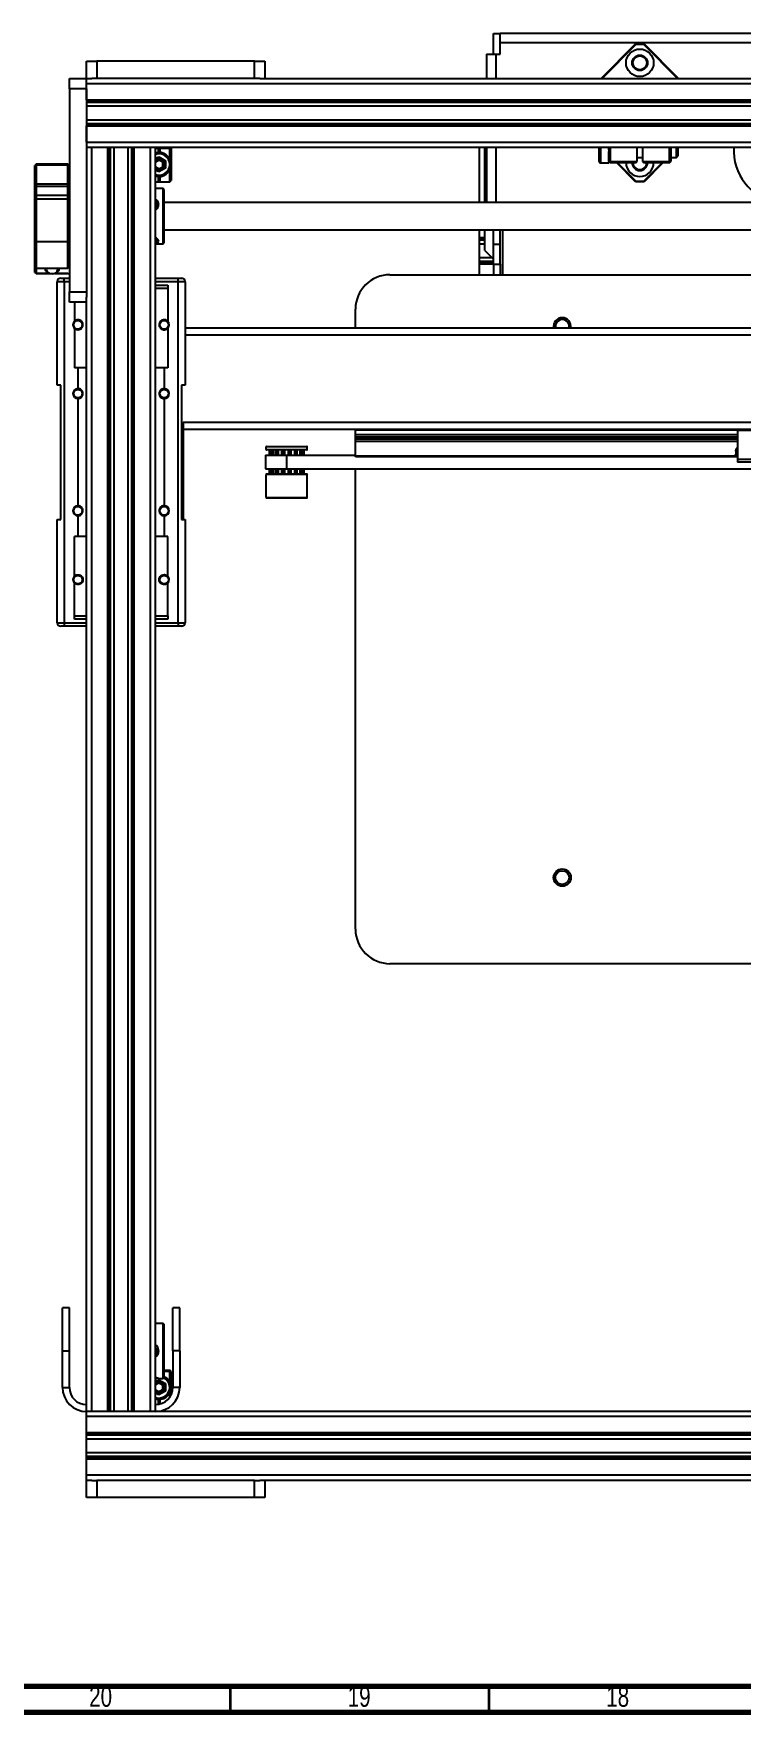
# Model space of a CAD drawing. Header units: millimetres. Extents: x 15 to 1184, y 5 to 1288.
# Drawn here: x 211.5 to 348.4, y 5 to 329.9 of the extents above; entities that cross this region are included whole.
import ezdxf

# ---------------------------------------------------------------- set-up
doc = ezdxf.new("R2010")
doc.units = ezdxf.units.MM
doc.styles.add('SLDTEXTSTYLE1', font='TXT', dxfattribs={"width": 0.75})

msp = doc.modelspace()

# ---------------------------------------------------------------- linework, layer by layer
at = {"color": 7, "linetype": 'Continuous', "lineweight": 25}
for p, q in [((300.38, 325.9), (300.38, 329.9)), ((300.38, 329.9), (301.71, 329.9)), ((301.71, 328.08), (301.71, 329.9)), ((445.71, 329.9), (301.71, 329.9)), ((299.04, 325.9), (299.04, 321.24)), ((299.04, 325.9), (300.87, 325.9)), ((300.87, 325.9), (301.71, 325.9)), ((301.71, 325.9), (301.71, 328.08)), ((445.71, 328.08), (301.71, 328.08)), ((321.23, 321.24), (327.9, 327.9)), ((327.96, 327.77), (321.42, 321.24)), ((327.9, 327.9), (327.96, 327.77)), ((327.9, 327.9), (329.52, 327.9)), ((329.46, 327.77), (327.96, 327.77)), ((329.46, 327.77), (329.52, 327.9)), ((336, 321.24), (329.46, 327.77)), ((329.52, 327.9), (336.18, 321.24)), ((221.71, 321.24), (221.71, 324.57)), ((221.71, 324.57), (223.71, 324.57)), ((223.71, 324.57), (223.71, 321.24)), ((254.21, 324.57), (223.71, 324.57)), ((254.21, 321.24), (254.21, 324.57)), ((254.21, 324.57), (256.21, 324.57)), ((256.21, 324.57), (256.21, 321.24)), ((218.38, 321.24), (221.71, 321.24)), ((218.38, 319.24), (218.38, 321.24)), ((221.71, 319.24), (218.38, 319.24)), ((218.38, 319.24), (218.38, 279.9)), ((221.71, 320.24), (221.71, 321.24)), ((221.71, 321.24), (222.71, 321.24)), ((221.71, 320.24), (525.71, 320.24)), ((221.71, 317.1), (221.71, 320.24)), ((221.71, 319.24), (221.71, 279.9)), ((223.71, 321.24), (222.71, 321.24)), ((254.21, 321.24), (223.71, 321.24)), ((255.21, 321.24), (254.21, 321.24)), ((255.21, 321.24), (492.21, 321.24)), ((221.71, 317.1), (525.71, 317.1)), ((221.71, 316.97), (525.71, 316.97)), ((221.71, 316.84), (525.71, 316.84)), ((221.71, 316.77), (525.71, 316.77)), ((221.71, 316.64), (525.71, 316.64)), ((221.71, 315.91), (525.71, 315.91)), ((221.71, 313.23), (525.71, 313.23)), ((221.71, 312.5), (525.71, 312.5)), ((221.71, 312.37), (525.71, 312.37)), ((221.71, 312.3), (525.71, 312.3)), ((221.71, 312.17), (525.71, 312.17)), ((221.71, 312.04), (525.71, 312.04)), ((221.71, 308.9), (221.71, 312.04)), ((221.71, 308.9), (525.71, 308.9)), ((221.71, 307.9), (222.71, 307.9)), ((222.71, 63.24), (222.71, 307.9)), ((222.71, 307.9), (225.84, 307.9)), ((225.84, 63.24), (225.84, 307.9)), ((225.84, 307.9), (225.98, 307.9)), ((225.98, 63.24), (225.98, 307.9)), ((225.98, 307.9), (226.11, 307.9)), ((226.11, 63.24), (226.11, 307.9)), ((226.11, 307.9), (226.18, 307.9)), ((226.18, 63.24), (226.18, 307.9)), ((226.18, 307.9), (226.31, 307.9)), ((226.31, 307.9), (230.44, 307.9)), ((226.31, 63.24), (226.31, 307.9)), ((227.03, 63.24), (227.03, 307.9)), ((229.72, 63.24), (229.72, 307.9)), ((230.44, 63.24), (230.44, 307.9)), ((230.44, 307.9), (230.58, 307.9)), ((230.58, 63.24), (230.58, 307.9)), ((230.58, 307.9), (230.64, 307.9)), ((230.64, 63.24), (230.64, 307.9)), ((230.64, 307.9), (230.78, 307.9)), ((230.78, 63.24), (230.78, 307.9)), ((230.78, 307.9), (230.91, 307.9)), ((230.91, 63.24), (230.91, 307.9)), ((230.91, 307.9), (234.04, 307.9)), ((234.04, 63.24), (234.04, 307.9)), ((234.04, 307.9), (235.04, 307.9)), ((235.04, 307.9), (512.38, 307.9)), ((235.04, 63.24), (235.04, 307.9)), ((235.55, 307.64), (235.04, 307.64)), ((235.04, 305.64), (235.71, 306.03)), ((235.71, 305.72), (235.04, 305.34)), ((235.71, 305.42), (235.04, 305.04)), ((235.71, 307.9), (235.55, 307.64)), ((235.55, 307.64), (235.55, 306.9)), ((235.86, 307.64), (235.71, 307.9)), ((235.71, 307.9), (235.71, 306.9)), ((235.71, 305.72), (235.71, 306.03)), ((235.71, 306.03), (236.97, 305.3)), ((236.71, 305.15), (235.71, 305.72)), ((235.71, 305.72), (235.71, 305.42)), ((236.45, 305), (235.71, 305.42)), ((235.86, 307.64), (235.86, 306.9)), ((237.78, 307.64), (235.86, 307.64)), ((237.78, 307.64), (237.78, 307.9)), ((238.04, 307.64), (237.78, 307.9)), ((237.78, 305.65), (237.78, 307.64)), ((237.78, 307.64), (238.04, 307.64)), ((238.04, 307.64), (238.04, 301.5)), ((297.71, 297.24), (297.71, 307.9)), ((298.71, 297.24), (298.71, 307.9)), ((299.04, 307.9), (299.04, 297.24)), ((320.84, 305.17), (320.84, 307.9)), ((322.71, 307.39), (322.71, 307.9)), ((322.71, 307.39), (322.71, 307.08)), ((322.98, 307.24), (322.71, 307.39)), ((322.71, 307.08), (322.98, 307.24)), ((322.71, 305.17), (322.71, 307.08)), ((322.98, 307.9), (322.98, 307.24)), ((322.98, 307.24), (322.98, 305.17)), ((328.21, 305.17), (328.21, 307.9)), ((328.21, 305.9), (329.21, 305.9)), ((329.21, 307.9), (329.21, 305.17)), ((334.44, 305.17), (334.44, 307.9)), ((334.71, 307.9), (334.71, 305.17)), ((334.71, 305.9), (335.78, 305.9)), ((335.78, 305.9), (335.78, 307.9)), ((335.78, 305.9), (336.04, 306.16)), ((336.18, 307.9), (336.04, 307.76)), ((336.04, 307.9), (336.04, 306.16)), ((211.98, 304.66), (211.71, 304.39)), ((211.71, 304.18), (211.98, 304.43)), ((211.71, 304.18), (211.71, 304.39)), ((211.71, 300.59), (211.71, 304.18)), ((218.11, 304.66), (211.98, 304.66)), ((211.98, 304.66), (211.98, 304.43)), ((211.98, 304.43), (211.98, 300.83)), ((218.11, 304.43), (211.98, 304.43)), ((218.38, 304.39), (218.11, 304.66)), ((218.11, 304.43), (218.11, 304.66)), ((218.11, 300.83), (218.11, 304.43)), ((218.38, 304.18), (218.11, 304.43)), ((235.04, 304.1), (235.71, 303.72)), ((235.04, 303.8), (235.71, 303.42)), ((235.71, 303.12), (235.04, 303.5)), ((235.55, 302.24), (235.55, 301.24)), ((235.71, 303.72), (236.45, 304.14)), ((235.71, 303.42), (236.71, 303.99)), ((236.97, 303.84), (235.71, 303.12)), ((235.71, 303.72), (235.71, 303.42)), ((235.71, 303.12), (235.71, 303.42)), ((235.71, 302.24), (235.71, 301.24)), ((235.86, 302.24), (235.86, 301.24)), ((236.71, 305.15), (236.45, 305)), ((236.45, 304.14), (236.45, 305)), ((236.71, 303.99), (236.45, 304.14)), ((236.71, 305.15), (236.97, 305.3)), ((236.71, 303.99), (236.71, 305.15)), ((236.97, 303.84), (236.71, 303.99)), ((236.97, 305.3), (236.97, 303.84)), ((237.78, 301.24), (237.78, 303.49)), ((321.11, 304.9), (322.71, 304.9)), ((322.71, 305.17), (322.71, 304.9)), ((322.71, 305.17), (322.98, 305.17)), ((322.71, 305.17), (322.98, 304.9)), ((322.98, 305.17), (328.21, 305.17)), ((322.98, 304.9), (322.98, 305.17)), ((327.94, 304.9), (322.98, 304.9)), ((327.9, 301.24), (324.23, 304.9)), ((324.42, 304.9), (327.96, 301.37)), ((327.94, 304.9), (328.21, 305.17)), ((329.21, 305.17), (334.44, 305.17)), ((329.21, 305.17), (329.48, 304.9)), ((329.46, 301.37), (333, 304.9)), ((334.44, 304.9), (329.48, 304.9)), ((333.18, 304.9), (329.52, 301.24)), ((334.44, 305.17), (334.44, 304.9)), ((334.44, 305.17), (334.71, 305.17)), ((334.44, 304.9), (334.71, 305.17)), ((211.71, 300.59), (211.98, 300.83)), ((211.71, 300.11), (211.71, 300.59)), ((211.71, 300.11), (211.98, 300.31)), ((211.71, 298.43), (211.71, 300.11)), ((211.98, 300.83), (211.98, 300.31)), ((211.98, 300.83), (218.11, 300.83)), ((211.98, 300.31), (211.98, 298.63)), ((218.11, 300.31), (211.98, 300.31)), ((218.11, 300.31), (218.11, 300.83)), ((218.38, 300.59), (218.11, 300.83)), ((218.11, 298.63), (218.11, 300.31)), ((218.38, 300.11), (218.11, 300.31)), ((235.04, 301.24), (235.55, 301.24)), ((236.54, 299.9), (235.04, 299.9)), ((235.55, 301.24), (235.71, 301.24)), ((235.71, 301.24), (235.86, 301.24)), ((235.86, 301.24), (237.78, 301.24)), ((236.71, 299.74), (236.54, 299.9)), ((236.54, 289.24), (236.54, 299.9)), ((236.71, 289.4), (236.71, 299.74)), ((237.78, 301.24), (238.04, 301.5)), ((327.9, 301.24), (327.96, 301.37)), ((329.52, 301.24), (327.9, 301.24)), ((327.96, 301.37), (329.46, 301.37)), ((329.46, 301.37), (329.52, 301.24)), ((211.71, 298.43), (211.98, 298.63)), ((211.71, 297.72), (211.71, 298.43)), ((211.71, 297.72), (211.98, 297.86)), ((211.71, 289.48), (211.71, 297.72)), ((211.98, 298.63), (211.98, 297.86)), ((211.98, 298.63), (218.11, 298.63)), ((211.98, 297.86), (211.98, 289.63)), ((218.11, 297.86), (211.98, 297.86)), ((218.11, 297.86), (218.11, 298.63)), ((218.38, 298.43), (218.11, 298.63)), ((218.11, 289.63), (218.11, 297.86)), ((218.38, 297.72), (218.11, 297.86)), ((235.08, 297.35), (235.04, 297.4)), ((235.23, 297.13), (235.08, 297.35)), ((493.71, 297.24), (236.71, 297.24)), ((211.71, 289.48), (211.98, 289.63)), ((211.71, 284.75), (211.71, 289.48)), ((218.11, 289.63), (211.98, 289.63)), ((211.98, 289.63), (211.98, 284.48)), ((218.38, 289.48), (218.11, 289.63)), ((218.11, 284.48), (218.11, 289.63)), ((235.04, 289.24), (236.54, 289.24)), ((235.21, 289.65), (235.27, 289.77)), ((236.54, 289.24), (236.71, 289.4)), ((236.71, 291.9), (493.71, 291.9)), ((297.71, 283.24), (297.71, 291.9)), ((297.71, 290.3), (298.71, 290.3)), ((297.71, 289.97), (298.71, 289.97)), ((298.71, 287.9), (298.71, 291.9)), ((300.38, 289.17), (300.38, 291.9)), ((300.38, 289.17), (301.71, 289.17)), ((300.38, 285.3), (300.38, 289.17)), ((301.71, 289.17), (301.71, 291.9)), ((301.71, 285.3), (301.71, 289.17)), ((298.71, 287.9), (300.38, 286.24)), ((211.71, 284.75), (211.98, 284.48)), ((211.71, 283.66), (211.71, 284.75)), ((211.71, 283.66), (211.98, 283.5)), ((211.71, 283.66), (211.98, 283.46)), ((211.98, 284.48), (218.11, 284.48)), ((211.98, 284.48), (211.98, 283.5)), ((211.98, 283.5), (214.44, 283.5)), ((211.98, 283.46), (211.98, 283.5)), ((214.54, 283.46), (211.98, 283.46)), ((213.71, 284.48), (213.71, 284.42)), ((218.11, 283.46), (215.54, 283.46)), ((215.65, 283.5), (218.38, 283.5)), ((216.38, 284.42), (216.38, 284.48)), ((218.11, 284.48), (218.38, 284.75)), ((218.11, 283.46), (218.38, 283.5)), ((280.38, 283.24), (467.04, 283.24)), ((297.71, 285.84), (300.38, 285.84)), ((297.71, 285.5), (300.38, 285.5)), ((300.38, 285.3), (301.71, 285.3)), ((300.38, 285.3), (300.38, 283.24)), ((301.71, 285.3), (301.71, 283.24)), ((217.38, 281.89), (216.04, 281.89)), ((216.04, 261.89), (216.04, 281.89)), ((216.71, 282.56), (217.38, 282.56)), ((217.38, 281.89), (217.38, 282.56)), ((217.38, 282.56), (218.38, 282.56)), ((217.38, 281.89), (217.38, 215.89)), ((218.38, 279.9), (221.71, 279.9)), ((218.38, 277.9), (218.38, 279.9)), ((221.71, 279.9), (221.71, 278.9)), ((235.04, 282.56), (239.44, 282.56)), ((235.04, 281.22), (237.44, 281.22)), ((237.44, 280.56), (237.44, 274.19)), ((239.44, 281.89), (239.44, 282.56)), ((239.44, 282.56), (240.11, 282.56)), ((239.44, 215.89), (239.44, 281.89)), ((240.77, 281.89), (239.44, 281.89)), ((240.11, 282.56), (240.38, 282.56)), ((240.38, 282.56), (240.38, 282.5)), ((240.77, 281.89), (240.77, 261.89)), ((221.71, 277.9), (218.38, 277.9)), ((219.38, 277.9), (219.38, 274.26)), ((221.71, 63.24), (221.71, 278.9)), ((273.71, 272.94), (273.71, 276.57)), ((237.44, 272.92), (237.44, 265.22)), ((240.77, 272.94), (506.71, 272.94)), ((219.38, 272.86), (219.38, 265.22)), ((221.71, 265.22), (219.38, 265.22)), ((220.04, 265.22), (220.04, 261.19)), ((237.44, 265.22), (235.04, 265.22)), ((236.71, 265.22), (236.71, 261.19)), ((216.71, 261.89), (216.04, 261.89)), ((216.71, 235.89), (216.71, 261.89)), ((240.77, 261.89), (240.04, 261.89)), ((240.04, 261.89), (240.04, 235.89)), ((220.04, 259.26), (220.04, 238.52)), ((236.71, 259.26), (236.71, 238.52)), ((240.38, 254.67), (507.04, 254.67)), ((240.38, 254.67), (240.38, 235.89)), ((240.38, 253.34), (347.62, 253.34)), ((273.71, 253.14), (273.71, 253.34)), ((273.71, 252.31), (273.71, 253.14)), ((347.62, 253.14), (273.71, 253.14)), ((273.71, 252.31), (347.62, 252.31)), ((273.71, 251.87), (273.71, 252.31)), ((273.71, 251.87), (347.62, 251.87)), ((273.71, 251.47), (273.71, 251.87)), ((273.71, 251.47), (347.62, 251.47)), ((273.71, 251.04), (273.71, 251.47)), ((273.71, 248.21), (273.71, 251.04)), ((273.71, 251.04), (347.62, 251.04)), ((347.62, 253.34), (352.82, 253.34)), ((347.62, 253.07), (347.62, 253.34)), ((347.62, 253.07), (347.62, 247.56)), ((352.82, 253.07), (347.62, 253.07)), ((256.31, 248.34), (256.31, 245.67)), ((256.31, 248.34), (260.38, 248.34)), ((256.38, 249.91), (256.38, 249.44)), ((256.48, 250.01), (263.96, 250.01)), ((263.96, 249.34), (256.48, 249.34)), ((257.01, 249.34), (257.01, 248.34)), ((257.42, 249.34), (257.42, 248.34)), ((258.27, 249.34), (258.27, 248.34)), ((259.43, 249.34), (259.43, 248.34)), ((260.38, 248.34), (260.38, 245.67)), ((260.38, 248.34), (273.71, 248.34)), ((261.25, 248.34), (261.25, 249.34)), ((262.41, 248.34), (262.41, 249.34)), ((263.29, 248.34), (263.29, 249.34)), ((263.73, 248.34), (263.73, 249.34)), ((263.74, 248.34), (263.74, 249.34)), ((263.96, 250.01), (264.28, 250.01)), ((264.28, 249.34), (263.96, 249.34)), ((264.38, 249.44), (264.38, 249.91)), ((273.71, 248.21), (347.33, 248.21)), ((273.71, 248.01), (273.71, 248.21)), ((347.47, 248.01), (273.71, 248.01)), ((347.16, 249.01), (347.41, 249.01)), ((347.41, 248.6), (347.16, 248.6)), ((347.39, 249.52), (347.41, 249.52)), ((347.41, 248.09), (347.39, 248.09)), ((347.62, 247.56), (352.82, 247.56)), ((347.62, 247.56), (347.62, 246.94)), ((352.82, 246.94), (347.62, 246.94)), ((256.31, 245.67), (260.38, 245.67)), ((256.38, 244.57), (256.38, 240.11)), ((256.48, 244.67), (264.28, 244.67)), ((257.01, 245.67), (257.01, 244.67)), ((257.42, 245.67), (257.42, 244.67)), ((258.27, 245.67), (258.27, 244.67)), ((259.43, 245.67), (259.43, 244.67)), ((260.38, 245.67), (352.38, 245.67)), ((261.25, 244.67), (261.25, 245.67)), ((262.41, 244.67), (262.41, 245.67)), ((263.29, 244.67), (263.29, 245.67)), ((263.73, 244.67), (263.73, 245.67)), ((263.74, 244.67), (263.74, 245.67)), ((264.38, 240.11), (264.38, 244.57)), ((273.71, 156.57), (273.71, 245.67)), ((264.28, 240.01), (256.48, 240.01)), ((216.04, 215.89), (216.04, 235.89)), ((216.04, 235.89), (216.71, 235.89)), ((220.04, 236.59), (220.04, 232.56)), ((236.71, 236.59), (236.71, 232.56)), ((240.04, 235.89), (240.77, 235.89)), ((240.77, 235.89), (240.77, 215.89)), ((219.38, 224.92), (219.38, 232.56)), ((221.71, 232.56), (219.38, 232.56)), ((237.44, 232.56), (235.04, 232.56)), ((237.44, 224.86), (237.44, 232.56)), ((219.38, 217.22), (219.38, 223.52)), ((237.44, 217.22), (237.44, 223.59)), ((216.04, 215.89), (217.38, 215.89)), ((217.38, 215.22), (216.71, 215.22)), ((217.38, 215.89), (217.38, 215.22)), ((221.71, 215.22), (217.38, 215.22)), ((221.71, 216.56), (219.38, 216.56)), ((237.44, 216.56), (235.04, 216.56)), ((239.44, 215.22), (235.04, 215.22)), ((239.44, 215.89), (240.77, 215.89)), ((239.44, 215.89), (239.44, 215.22)), ((240.11, 215.22), (239.44, 215.22)), ((240.38, 215.22), (240.11, 215.22)), ((240.38, 215.28), (240.38, 215.22)), ((467.04, 149.9), (280.38, 149.9)), ((218.38, 83.29), (217.04, 83.29)), ((217.04, 74.95), (217.04, 83.29)), ((218.38, 74.95), (218.38, 83.29)), ((239.71, 83.29), (238.38, 83.29)), ((238.38, 74.95), (238.38, 83.29)), ((239.71, 74.95), (239.71, 83.29)), ((236.54, 80.29), (235.04, 80.29)), ((236.71, 80.12), (236.54, 80.29)), ((236.54, 69.62), (236.54, 80.29)), ((236.71, 69.79), (236.71, 80.12)), ((217.04, 74.95), (218.38, 74.95)), ((217.04, 67.9), (217.04, 74.95)), ((218.38, 67.9), (218.38, 74.95)), ((235.08, 75.5), (235.04, 75.56)), ((235.23, 75.26), (235.08, 75.5)), ((239.71, 74.95), (238.38, 74.95)), ((238.38, 74.95), (238.38, 67.9)), ((239.71, 74.95), (239.71, 67.9)), ((235.04, 69.61), (235.27, 69.61)), ((235.04, 68.97), (235.71, 69.36)), ((235.71, 69.06), (235.04, 68.67)), ((235.71, 68.76), (235.04, 68.37)), ((235.24, 69.6), (235.26, 69.61)), ((235.27, 69.61), (235.31, 69.64)), ((235.65, 69.62), (236.54, 69.62)), ((235.71, 69.06), (235.71, 69.36)), ((235.71, 69.36), (236.97, 68.63)), ((236.71, 68.48), (235.71, 69.06)), ((235.71, 69.06), (235.71, 68.76)), ((236.45, 68.33), (235.71, 68.76)), ((236.71, 68.48), (236.45, 68.33)), ((236.45, 67.48), (236.45, 68.33)), ((236.54, 69.62), (236.71, 69.79)), ((236.71, 71.24), (237.78, 71.24)), ((237.78, 70.97), (236.71, 70.97)), ((236.71, 68.48), (236.97, 68.63)), ((236.71, 67.33), (236.71, 68.48)), ((236.97, 68.63), (236.97, 67.18)), ((237.78, 70.97), (237.78, 71.24)), ((238.04, 70.97), (237.78, 71.24)), ((237.78, 68.99), (237.78, 70.97)), ((237.78, 70.97), (238.04, 70.97)), ((238.04, 70.97), (238.04, 66.45)), ((217.04, 67.9), (218.38, 67.9)), ((235.04, 67.43), (235.71, 67.05)), ((235.04, 67.13), (235.71, 66.75)), ((235.71, 66.45), (235.04, 66.83)), ((235.55, 65.58), (235.55, 64.61)), ((235.71, 67.05), (236.45, 67.48)), ((235.71, 66.75), (236.71, 67.33)), ((236.97, 67.18), (235.71, 66.45)), ((235.71, 67.05), (235.71, 66.75)), ((235.71, 66.45), (235.71, 66.75)), ((235.71, 65.57), (235.71, 64.64)), ((235.86, 65.58), (235.86, 64.67)), ((236.71, 67.33), (236.45, 67.48)), ((236.97, 67.18), (236.71, 67.33)), ((237.78, 66), (237.78, 66.82)), ((239.71, 67.9), (238.38, 67.9)), ((222.71, 63.24), (221.71, 63.24)), ((221.71, 62.24), (221.71, 63.24)), ((525.71, 62.24), (221.71, 62.24)), ((221.71, 59.1), (221.71, 62.24)), ((225.84, 63.24), (222.71, 63.24)), ((225.98, 63.24), (225.84, 63.24)), ((226.11, 63.24), (225.98, 63.24)), ((226.18, 63.24), (226.11, 63.24)), ((226.31, 63.24), (226.18, 63.24)), ((230.44, 63.24), (226.31, 63.24)), ((230.58, 63.24), (230.44, 63.24)), ((230.64, 63.24), (230.58, 63.24)), ((230.78, 63.24), (230.64, 63.24)), ((230.91, 63.24), (230.78, 63.24)), ((234.04, 63.24), (230.91, 63.24)), ((235.04, 63.24), (234.04, 63.24)), ((512.38, 63.24), (235.04, 63.24)), ((235.71, 63.28), (235.71, 63.24)), ((525.71, 59.1), (221.71, 59.1)), ((221.71, 58.97), (221.71, 59.1)), ((525.71, 58.97), (221.71, 58.97)), ((221.71, 58.84), (221.71, 58.97)), ((525.71, 58.84), (221.71, 58.84)), ((221.71, 58.77), (221.71, 58.84)), ((525.71, 58.77), (221.71, 58.77)), ((221.71, 58.64), (221.71, 58.77)), ((525.71, 58.64), (221.71, 58.64)), ((221.71, 57.91), (221.71, 58.64)), ((525.71, 57.91), (221.71, 57.91)), ((221.71, 55.23), (221.71, 57.91)), ((525.71, 55.23), (221.71, 55.23)), ((221.71, 54.5), (221.71, 55.23)), ((525.71, 54.5), (221.71, 54.5)), ((221.71, 54.37), (221.71, 54.5)), ((525.71, 54.37), (221.71, 54.37)), ((221.71, 54.3), (221.71, 54.37)), ((525.71, 54.3), (221.71, 54.3)), ((221.71, 54.17), (221.71, 54.3)), ((525.71, 54.17), (221.71, 54.17)), ((221.71, 54.04), (221.71, 54.17)), ((525.71, 54.04), (221.71, 54.04)), ((221.71, 50.9), (221.71, 54.04)), ((525.71, 50.9), (221.71, 50.9)), ((221.71, 49.9), (221.71, 50.9)), ((221.71, 46.57), (221.71, 49.9)), ((222.71, 49.9), (221.71, 49.9)), ((222.71, 49.9), (223.71, 49.9)), ((223.71, 49.9), (223.71, 46.57)), ((254.21, 49.9), (223.71, 49.9)), ((254.21, 46.57), (254.21, 49.9)), ((254.21, 49.9), (255.21, 49.9)), ((492.21, 49.9), (255.21, 49.9)), ((256.21, 49.9), (256.21, 46.57)), ((223.71, 46.57), (221.71, 46.57)), ((254.21, 46.57), (223.71, 46.57)), ((256.21, 46.57), (254.21, 46.57))]:
    msp.add_line(p, q, dxfattribs=at)
at = {"color": 8, "linetype": 'Continuous', "lineweight": 25}
for p, q in [((300.87, 325.9), (300.87, 321.24)), ((300.87, 307.9), (300.87, 297.24)), ((321.11, 307.9), (321.11, 304.9)), ((297.71, 290.44), (298.71, 290.44)), ((297.71, 290.17), (298.71, 290.17)), ((297.71, 290.1), (298.71, 290.1)), ((297.71, 289.24), (298.71, 289.24)), ((302.2, 283.24), (302.2, 291.9)), ((297.71, 286.56), (300.05, 286.56)), ((297.71, 285.7), (300.38, 285.7)), ((297.71, 285.64), (300.38, 285.64)), ((297.71, 285.37), (300.38, 285.37)), ((218.38, 281.89), (217.38, 281.89)), ((239.44, 281.89), (235.04, 281.89)), ((237.44, 280.56), (235.04, 280.56)), ((240.77, 271.6), (506.71, 271.6)), ((264.05, 249.91), (256.38, 249.91)), ((256.38, 249.44), (264.05, 249.44)), ((257.01, 249.34), (257.01, 248.34)), ((257.08, 249.34), (257.08, 248.34)), ((257.21, 249.34), (257.21, 248.34)), ((257.44, 249.34), (257.44, 248.34)), ((257.63, 249.34), (257.63, 248.34)), ((257.78, 249.34), (257.78, 248.34)), ((258.31, 249.34), (258.31, 248.34)), ((258.6, 249.34), (258.6, 248.34)), ((258.75, 249.34), (258.75, 248.34)), ((259.5, 249.34), (259.5, 248.34)), ((259.85, 249.34), (259.85, 248.34)), ((259.96, 249.34), (259.96, 248.34)), ((260.71, 249.34), (260.71, 248.34)), ((260.82, 249.34), (260.82, 248.34)), ((261.17, 249.34), (261.17, 248.34)), ((261.93, 249.34), (261.93, 248.34)), ((262.08, 249.34), (262.08, 248.34)), ((262.37, 249.34), (262.37, 248.34)), ((262.92, 249.34), (262.92, 248.34)), ((263.07, 249.34), (263.07, 248.34)), ((263.27, 249.34), (263.27, 248.34)), ((263.52, 249.34), (263.52, 248.34)), ((263.66, 249.34), (263.66, 248.34)), ((263.73, 249.34), (263.73, 248.34)), ((264.38, 249.91), (264.05, 249.91)), ((264.05, 249.44), (264.38, 249.44)), ((264.38, 244.57), (256.38, 244.57)), ((257.01, 245.67), (257.01, 244.67)), ((257.08, 245.67), (257.08, 244.67)), ((257.21, 245.67), (257.21, 244.67)), ((257.44, 245.67), (257.44, 244.67)), ((257.63, 245.67), (257.63, 244.67)), ((257.78, 245.67), (257.78, 244.67)), ((258.31, 245.67), (258.31, 244.67)), ((258.6, 245.67), (258.6, 244.67)), ((258.75, 245.67), (258.75, 244.67)), ((259.5, 245.67), (259.5, 244.67)), ((259.85, 245.67), (259.85, 244.67)), ((259.96, 245.67), (259.96, 244.67)), ((260.71, 245.67), (260.71, 244.67)), ((260.82, 245.67), (260.82, 244.67)), ((261.17, 245.67), (261.17, 244.67)), ((261.93, 245.67), (261.93, 244.67)), ((262.08, 245.67), (262.08, 244.67)), ((262.37, 245.67), (262.37, 244.67)), ((262.92, 245.67), (262.92, 244.67)), ((263.07, 245.67), (263.07, 244.67)), ((263.27, 245.67), (263.27, 244.67)), ((263.52, 245.67), (263.52, 244.67)), ((263.66, 245.67), (263.66, 244.67)), ((263.73, 245.67), (263.73, 244.67)), ((256.38, 240.11), (264.38, 240.11)), ((217.38, 215.89), (221.71, 215.89)), ((219.38, 217.22), (221.71, 217.22)), ((235.04, 217.22), (237.44, 217.22)), ((235.04, 215.89), (239.44, 215.89))]:
    msp.add_line(p, q, dxfattribs=at)
at = {"color": 7, "linetype": 'Continuous', "lineweight": 70}
for p, q in [((1179, 10), (20, 10)), ((1184, 5), (15, 5))]:
    msp.add_line(p, q, dxfattribs=at)
at = {"color": 7, "linetype": 'Continuous', "lineweight": 35}
for p, q in [((249.5, 10), (249.5, 5)), ((299.5, 10), (299.5, 5))]:
    msp.add_line(p, q, dxfattribs=at)
at = {"color": 7, "linetype": 'Continuous', "lineweight": 25, "flags": 128}
for points in [[(235.04, 290.03), (235.16, 289.95), (235.27, 289.77)], [(216.37, 284.48), (216.38, 284.42), (216.27, 284.02), (215.98, 283.69), (215.55, 283.46), (215.04, 283.38), (214.53, 283.46), (214.1, 283.69), (213.81, 284.02), (213.71, 284.42), (213.71, 284.48)], [(214.01, 284.48), (213.97, 284.25), (214.05, 283.93), (214.28, 283.66), (214.63, 283.48), (215.04, 283.42), (215.45, 283.48), (215.8, 283.66), (216.03, 283.93), (216.12, 284.25), (216.07, 284.48)]]:
    msp.add_lwpolyline(points, dxfattribs=at)
at = {"color": 7, "linetype": 'Continuous', "lineweight": 25}
for centre, radius in [((328.71, 324.24), 2.67), ((328.71, 324.24), 1.5), ((328.71, 324.24), 1.33), ((220.04, 273.56), 0.833), ((236.71, 273.56), 0.833), ((220.04, 260.22), 0.833), ((236.71, 260.22), 0.833), ((220.04, 237.56), 0.833), ((236.71, 237.56), 0.833), ((220.04, 224.22), 0.833), ((236.71, 224.22), 0.833), ((313.71, 166.57), 1.67), ((313.71, 166.57), 1.33)]:
    msp.add_circle(centre, radius, dxfattribs=at)
for centre, radius, start, end in [((235.71, 304.57), 2.33, 0, 106.6015), ((357.04, 307.24), 10.17, 176.2402, 259.6111), ((235.71, 304.57), 2.33, 253.3985, 0), ((321.11, 305.17), 0.267, 180, 270), ((328.71, 304.9), 2.67, 180, 0), ((328.71, 304.9), 1.5, 180, 0), ((328.71, 304.9), 1.33, 180, 0), ((234.38, 296.86), 0.899, 317.8986, 17.5956), ((234.83, 289.88), 0.447, 298.1272, 329.1416), ((280.38, 276.57), 6.67, 90, 180), ((216.71, 281.89), 0.667, 90, 180), ((240.11, 281.89), 0.667, 0, 90), ((220.04, 273.56), 0.967, 133.6028, 226.3972), ((236.71, 273.56), 0.967, 319.0983, 40.9017), ((313.71, 273.24), 1.67, 90, 190.3761), ((313.71, 273.24), 1.33, 346.9891, 193.0109), ((313.71, 273.24), 1.67, 349.6239, 90), ((220.04, 260.22), 0.967, 90, 270), ((236.71, 260.22), 0.967, 270, 90), ((256.48, 249.91), 0.1, 90, 180), ((256.48, 249.44), 0.1, 180, 270), ((264.28, 249.91), 0.1, 0, 90), ((264.28, 249.44), 0.1, 270, 0), ((348.22, 248.81), 1.1, 123.0557, 139.3356), ((348.22, 248.81), 1.1, 220.6644, 236.9443), ((256.48, 244.57), 0.1, 90, 180), ((264.28, 244.57), 0.1, 0, 90), ((220.04, 237.56), 0.967, 90, 270), ((236.71, 237.56), 0.967, 270, 90), ((256.48, 240.11), 0.1, 180, 270), ((264.28, 240.11), 0.1, 270, 0), ((220.04, 224.22), 0.967, 133.6028, 226.3972), ((236.71, 224.22), 0.967, 319.0983, 40.9017), ((216.71, 215.89), 0.667, 180, 270), ((240.11, 215.89), 0.667, 270, 0), ((280.38, 156.57), 6.67, 180, 270), ((234.21, 74.95), 1.07, 321.3752, 16.4202), ((235.71, 67.9), 2.33, 0, 64.6231), ((221.71, 67.9), 4.67, 180, 270), ((221.71, 67.9), 3.33, 180, 270), ((235.04, 67.9), 3.33, 270, 0), ((235.04, 67.9), 4.67, 270, 0), ((235.71, 67.9), 2.33, 253.3985, 0)]:
    msp.add_arc(centre, radius, start, end, dxfattribs=at)
at = {"color": 8, "linetype": 'Continuous', "lineweight": 25}
for centre, start, end in [((235.71, 304.57), 0, 108.8191), ((235.71, 304.57), 251.1809, 0), ((235.71, 67.9), 0, 62.5947), ((235.71, 67.9), 251.1809, 0)]:
    msp.add_arc(centre, 2.07, start, end, dxfattribs=at)
at = {"color": 7, "linetype": 'Continuous', "lineweight": 25}
for points, knots in [([(235.65, 296.85), (235.64, 297), (235.61, 297.28), (235.39, 297.63), (235.15, 297.78), (235.04, 297.85)], [0, 0, 0, 0, 0.343434, 0.686426, 1, 1, 1, 1]), ([(235.53, 296.74), (235.53, 296.77), (235.55, 296.94), (235.44, 297.24), (235.26, 297.54), (235.09, 297.66), (235.04, 297.69)], [0, 0, 0, 0, 0.088052, 0.469846, 0.851719, 1, 1, 1, 1]), ([(235.23, 297.13), (235.26, 297.02), (235.32, 296.81), (235.25, 296.48), (235.15, 296.25), (235.05, 296.17), (235.04, 296.16)], [0, 0, 0, 0, 0.3172, 0.636228, 0.971735, 1, 1, 1, 1]), ([(235.04, 295.74), (235.16, 295.84), (235.41, 296.05), (235.61, 296.45), (235.64, 296.73), (235.65, 296.85)], [0, 0, 0, 0, 0.344518, 0.696264, 1, 1, 1, 1]), ([(235.01, 290.33), (235.09, 290.31), (235.21, 290.28), (235.29, 290.23), (235.32, 290.21)], [0, 0, 0, 0, 0.5998, 1, 1, 1, 1]), ([(235.65, 289.75), (235.64, 289.82), (235.61, 289.96), (235.39, 290.19), (235.16, 290.31), (235.04, 290.37)], [0, 0, 0, 0, 0.332433, 0.675626, 1, 1, 1, 1]), ([(235.04, 289.37), (235.16, 289.39), (235.4, 289.44), (235.61, 289.57), (235.64, 289.69), (235.65, 289.75)], [0, 0, 0, 0, 0.343794, 0.68896, 1, 1, 1, 1]), ([(235.21, 289.65), (235.19, 289.61), (235.15, 289.56), (235.06, 289.52), (235.04, 289.52)], [0, 0, 0, 0, 0.843063, 1, 1, 1, 1]), ([(235.07, 289.52), (235.09, 289.52), (235.23, 289.55), (235.35, 289.62), (235.43, 289.69), (235.45, 289.71)], [0, 0, 0, 0, 0.094056, 0.784059, 1, 1, 1, 1]), ([(235.27, 289.77), (235.3, 289.77), (235.37, 289.76), (235.43, 289.74), (235.44, 289.72), (235.45, 289.71)], [0, 0, 0, 0, 0.309663, 0.649178, 1, 1, 1, 1]), ([(237.44, 281.22), (237.44, 281.21), (237.44, 281.19), (237.44, 281.04), (237.44, 280.87), (237.44, 280.7), (237.44, 280.6), (237.44, 280.56)], [0, 0, 0, 0, 0.342982, 0.575096, 0.753272, 0.898028, 1, 1, 1, 1]), ([(219.38, 272.86), (219.48, 272.78), (219.7, 272.62), (220.09, 272.57), (220.46, 272.66), (220.75, 272.88), (220.93, 273.14), (221.02, 273.44), (221, 273.74), (220.91, 274), (220.75, 274.23), (220.52, 274.41), (220.22, 274.53), (219.86, 274.53), (219.57, 274.42), (219.42, 274.29), (219.38, 274.26)], [0, 0, 0, 0, 0.093413, 0.18532, 0.287481, 0.359284, 0.419781, 0.480552, 0.534455, 0.586126, 0.640711, 0.70245, 0.775249, 0.862009, 0.961451, 1, 1, 1, 1]), ([(237.44, 274.19), (237.34, 274.28), (237.14, 274.46), (236.76, 274.55), (236.39, 274.5), (236.07, 274.31), (235.86, 274.05), (235.74, 273.75), (235.73, 273.45), (235.81, 273.17), (235.95, 272.94), (236.16, 272.74), (236.45, 272.61), (236.79, 272.57), (237.15, 272.66), (237.35, 272.84), (237.44, 272.92)], [0, 0, 0, 0, 0.089901, 0.17323, 0.270935, 0.344636, 0.405698, 0.467092, 0.520429, 0.570071, 0.621368, 0.67854, 0.745413, 0.825184, 0.918141, 1, 1, 1, 1]), ([(220.04, 259.26), (220.16, 259.27), (220.38, 259.29), (220.68, 259.47), (220.88, 259.71), (220.99, 259.98), (221.02, 260.26), (220.97, 260.53), (220.86, 260.77), (220.66, 260.99), (220.38, 261.16), (220.15, 261.18), (220.04, 261.19)], [0, 0, 0, 0, 0.137751, 0.258135, 0.353319, 0.43323, 0.513438, 0.5867, 0.661019, 0.744414, 0.869202, 1, 1, 1, 1]), ([(236.71, 261.19), (236.59, 261.18), (236.37, 261.15), (236.07, 260.97), (235.87, 260.73), (235.76, 260.46), (235.73, 260.18), (235.78, 259.92), (235.89, 259.68), (236.09, 259.46), (236.38, 259.29), (236.6, 259.27), (236.71, 259.26)], [0, 0, 0, 0, 0.13775, 0.258135, 0.35331, 0.433231, 0.513439, 0.586701, 0.66102, 0.744414, 0.869202, 1, 1, 1, 1]), ([(347.41, 249.52), (347.34, 249.42), (347.22, 249.27), (347.18, 249.08), (347.16, 249.01)], [0, 0, 0, 0, 0.629024, 1, 1, 1, 1]), ([(347.16, 248.6), (347.19, 248.48), (347.25, 248.3), (347.37, 248.14), (347.41, 248.09)], [0, 0, 0, 0, 0.629011, 1, 1, 1, 1]), ([(347.41, 249.01), (347.4, 248.92), (347.38, 248.78), (347.4, 248.64), (347.41, 248.6)], [0, 0, 0, 0, 0.684596, 1, 1, 1, 1]), ([(220.04, 236.59), (220.16, 236.6), (220.38, 236.62), (220.68, 236.8), (220.88, 237.05), (220.99, 237.32), (221.02, 237.6), (220.97, 237.86), (220.86, 238.1), (220.66, 238.32), (220.38, 238.49), (220.15, 238.51), (220.04, 238.52)], [0, 0, 0, 0, 0.137751, 0.2581358, 0.3533122, 0.4332236, 0.5134427, 0.5867049, 0.6610239, 0.7444115, 0.8691998, 1, 1, 1, 1]), ([(236.71, 238.52), (236.59, 238.51), (236.37, 238.49), (236.07, 238.31), (235.87, 238.07), (235.76, 237.8), (235.73, 237.51), (235.78, 237.25), (235.89, 237.01), (236.09, 236.79), (236.38, 236.62), (236.6, 236.6), (236.71, 236.59)], [0, 0, 0, 0, 0.137753, 0.258138, 0.353314, 0.433226, 0.513434, 0.586696, 0.661025, 0.744413, 0.869201, 1, 1, 1, 1]), ([(219.38, 224.92), (219.48, 225), (219.7, 225.16), (220.09, 225.21), (220.46, 225.12), (220.75, 224.9), (220.93, 224.64), (221.02, 224.34), (221, 224.04), (220.91, 223.78), (220.75, 223.55), (220.52, 223.37), (220.22, 223.25), (219.86, 223.25), (219.57, 223.36), (219.42, 223.49), (219.38, 223.52)], [0, 0, 0, 0, 0.093413, 0.185322, 0.287485, 0.359288, 0.41978, 0.480551, 0.534462, 0.586127, 0.640717, 0.702452, 0.775251, 0.862012, 0.961455, 1, 1, 1, 1]), ([(237.44, 223.59), (237.34, 223.5), (237.14, 223.32), (236.76, 223.23), (236.39, 223.28), (236.07, 223.47), (235.86, 223.73), (235.74, 224.03), (235.73, 224.33), (235.81, 224.6), (235.95, 224.84), (236.16, 225.04), (236.45, 225.17), (236.79, 225.21), (237.15, 225.12), (237.35, 224.94), (237.44, 224.86)], [0, 0, 0, 0, 0.089901, 0.17323, 0.270934, 0.344639, 0.405701, 0.467095, 0.520433, 0.570068, 0.621365, 0.678536, 0.745412, 0.825184, 0.918141, 1, 1, 1, 1]), ([(219.38, 216.56), (219.38, 216.57), (219.38, 216.59), (219.38, 216.74), (219.38, 216.91), (219.38, 217.08), (219.38, 217.18), (219.38, 217.22)], [0, 0, 0, 0, 0.339617, 0.572484, 0.75154, 0.897513, 1, 1, 1, 1]), ([(237.44, 217.22), (237.44, 217.16), (237.44, 217.04), (237.44, 216.86), (237.44, 216.7), (237.44, 216.58), (237.44, 216.56), (237.44, 216.56)], [0, 0, 0, 0, 0.14346, 0.28632, 0.481377, 0.747069, 1, 1, 1, 1]), ([(235.65, 74.95), (235.64, 75.11), (235.61, 75.42), (235.39, 75.84), (235.15, 76.03), (235.04, 76.12)], [0, 0, 0, 0, 0.343445, 0.686426, 1, 1, 1, 1]), ([(235.23, 75.26), (235.26, 75.14), (235.32, 74.91), (235.25, 74.55), (235.15, 74.3), (235.05, 74.21), (235.04, 74.2)], [0, 0, 0, 0, 0.317196, 0.636244, 0.971737, 1, 1, 1, 1]), ([(235.04, 73.78), (235.16, 73.88), (235.41, 74.09), (235.61, 74.51), (235.64, 74.81), (235.65, 74.95)], [0, 0, 0, 0, 0.344523, 0.696286, 1, 1, 1, 1]), ([(235.65, 69.62), (235.64, 69.62), (235.61, 69.63), (235.39, 69.69), (235.16, 69.73), (235.04, 69.75)], [0, 0, 0, 0, 0.332429, 0.675643, 1, 1, 1, 1])]:
    msp.add_open_spline(points, degree=3, knots=knots, dxfattribs=at)
at = {"color": 8, "linetype": 'Continuous', "lineweight": 25}
for points, knots in [([(235.65, 296.85), (235.59, 296.83), (235.52, 296.8), (235.45, 296.77), (235.44, 296.76)], [0, 0, 0, 0, 0.883834, 1, 1, 1, 1]), ([(235.65, 74.95), (235.59, 74.95), (235.52, 74.95), (235.45, 74.95), (235.44, 74.95)], [0, 0, 0, 0, 0.883763, 1, 1, 1, 1])]:
    msp.add_open_spline(points, degree=3, knots=knots, dxfattribs=at)

# ---------------------------------------------------------------- texts
at = {"color": 7, "linetype": 'Continuous', "lineweight": 0, "char_height": 3.969, "attachment_point": 2, "style": 'SLDTEXTSTYLE1'}
for s, insert in [('20', (224.42, 10.06)), ('19', (274.42, 10.06)), ('18', (324.42, 10.06))]:
    msp.add_mtext(s, dxfattribs=dict(at, insert=insert))

doc.saveas('drawing.dxf')
